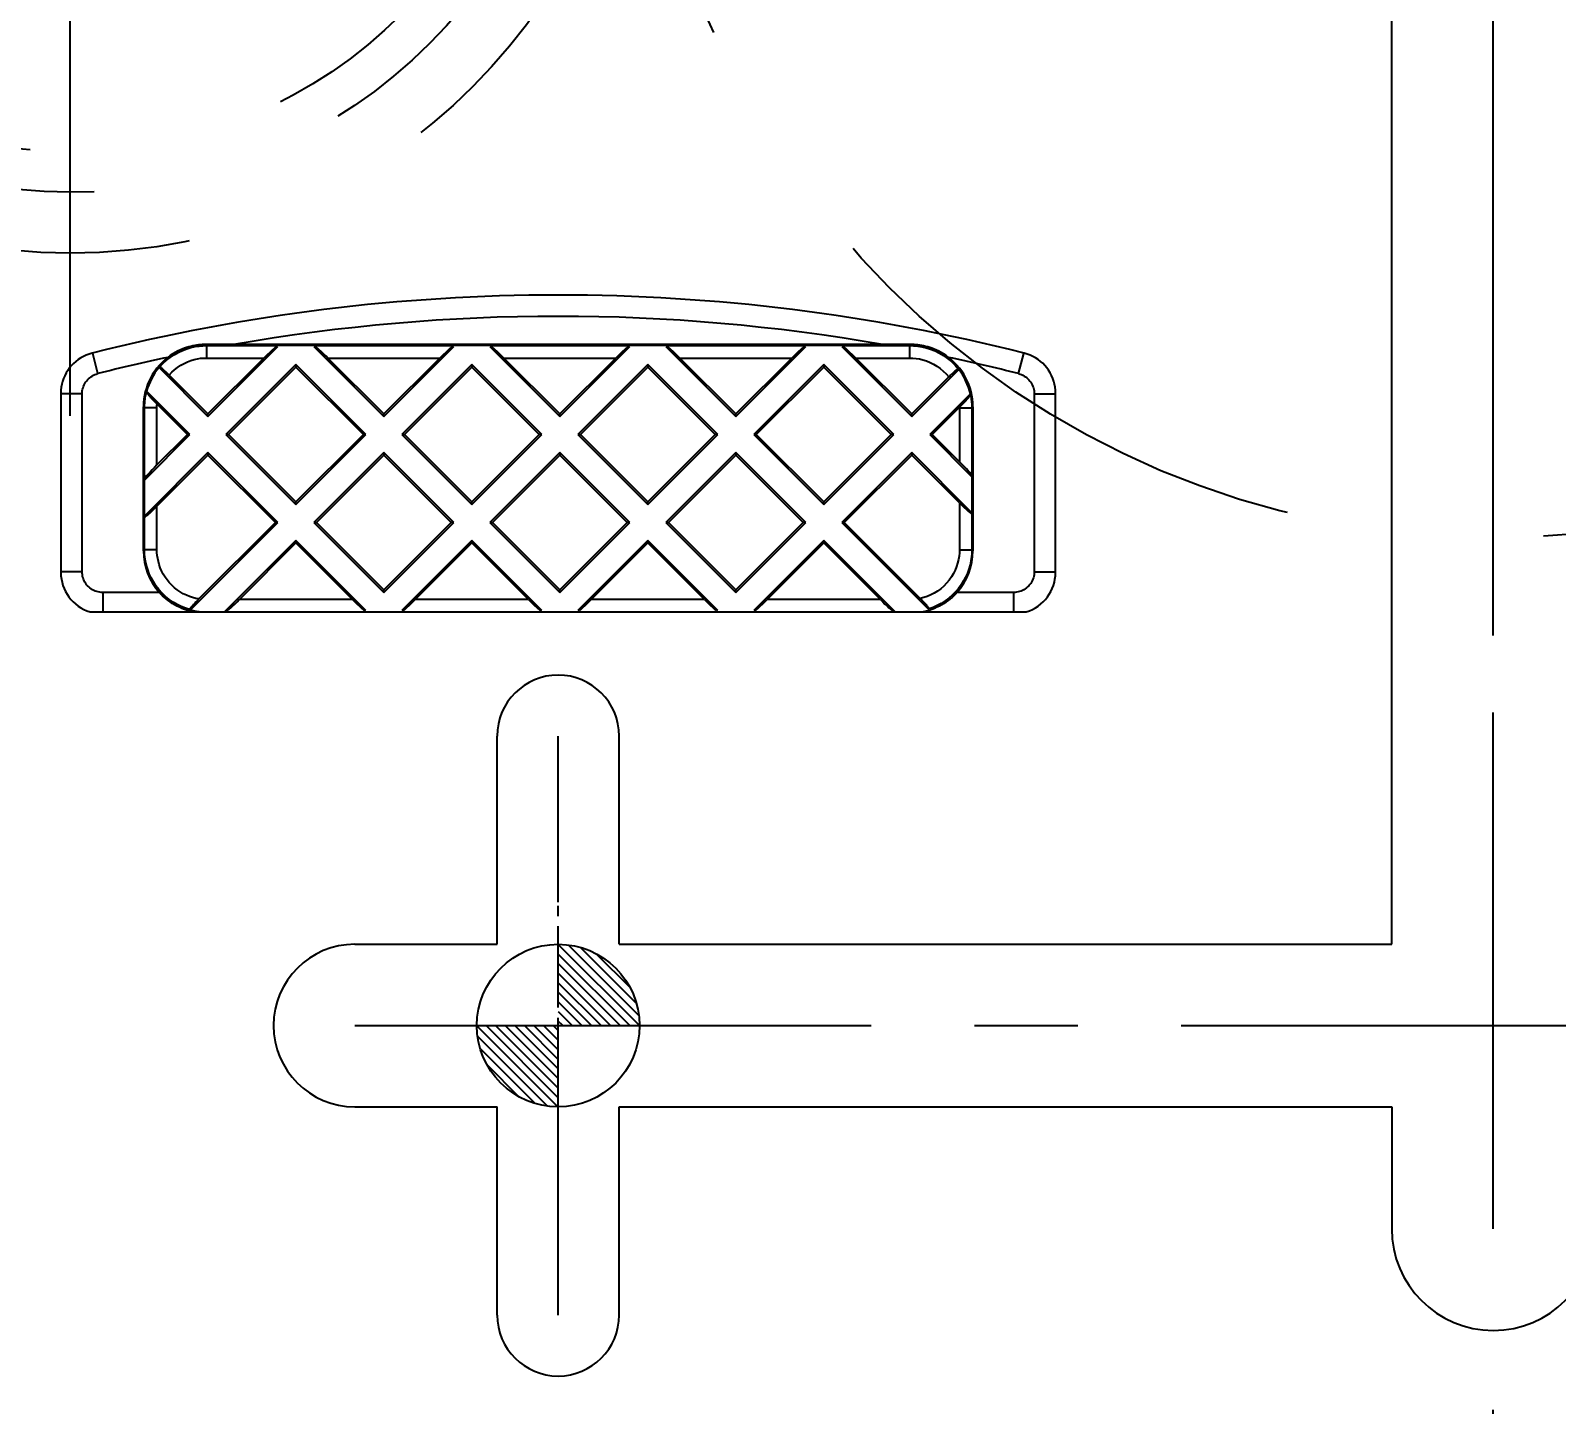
# Model space of a CAD drawing. Header units: inches. Extents: x 139745 to 140613, y -44509 to -43895.
# Drawn here: x 140148.62 to 140186.15, y -44111.6 to -44077.79 of the extents above; entities that cross this region are included whole.
import ezdxf

# ---------------------------------------------------------------- set-up
doc = ezdxf.new("R2010")
doc.units = ezdxf.units.IN
doc.header["$LTSCALE"] = 2
doc.header["$MEASUREMENT"] = 0
for name, pattern in [('CENTER', [50.8, 31.75, -6.35, 6.35, -6.35]), ('CENTER2', [1.125, 0.75, -0.125, 0.125, -0.125]), ('HIDDEN', [9.525, 6.35, -3.175])]:
    doc.linetypes.add(name, pattern=pattern)
doc.layers.get('0').update_dxf_attribs({"linetype": 'CONTINUOUS'})
for name, color, linetype in [('CAV-COR', 1, 'CONTINUOUS'), ('PIN', 4, 'CONTINUOUS'), ('Ru', 8, 'CONTINUOUS'), ('SP', 3, 'CONTINUOUS')]:
    doc.layers.add(name, color=color, linetype=linetype)
doc.layers.add('dim', color=3, linetype='CONTINUOUS', lineweight=15)
doc.styles.get("Standard").update_dxf_attribs({"font": 'txt.shx', "width": 0.67})

# ---------------------------------------------------------------- blocks, each defined once
blk = doc.blocks.new('20160905.191121')
at = {"color": 8, "linetype": 'HIDDEN'}
blk.add_circle((0, 0), 14, dxfattribs=at)
at = {"layer": 'SP', "linetype": 'CENTER', "ltscale": 0.25}
for p, q in [((0, -18), (0, 18)), ((-18, 0), (18, 0))]:
    blk.add_line(p, q, dxfattribs=at)
at = {"layer": 'SP', "linetype": 'HIDDEN'}
for radius in [12.5, 11.5]:
    blk.add_circle((0, 0), radius, dxfattribs=at)
at = {"layer": 'dim', "insert": (-3.966, -4.537), "char_height": 3.0475, "attachment_point": 5}
blk.add_mtext('Ø25', dxfattribs=at)
at = {"layer": 'SP'}
for s, p in [('S', (-4.561, 2.519)), ('P', (3.25, -5.343))]:
    blk.add_text(s, height=3.436, dxfattribs=at).set_placement(p)

msp = doc.modelspace()

# ---------------------------------------------------------------- hatches: boundary and pattern name
at = {"layer": 'PIN', "linetype": 'Continuous'}
h = msp.add_hatch(dxfattribs=at)
h.set_pattern_fill('ANSI31', color=155, scale=1.333333, angle=90, style=0)
h.set_pattern_definition([(135, (140344.06835, -44114.93252), (-0.11785113, -0.11785113), [])])
h.paths.add_polyline_path([(140161.595, -44102.275), (140159.595, -44102.275, 0.414214), (140161.595, -44104.275)])
h.paths.add_polyline_path([(140161.595, -44100.275), (140161.595, -44102.275), (140163.595, -44102.275, 0.414214)])

# ---------------------------------------------------------------- linework, layer by layer
at = {"linetype": 'CENTER', "ltscale": 0.5}
msp.add_line((140184.595, -44194.275), (140184.595, -43944.275), dxfattribs=at)
at = {"color": 251, "linetype": 'HIDDEN'}
msp.add_circle((140184.595, -44069.275), 21, dxfattribs=at)
at = {"layer": 'CAV-COR', "linetype": 'ByBlock'}
for p, q in [((140152.95, -44085.546), (140152.925, -44085.521)), ((140170.266, -44085.521), (140152.925, -44085.521)), ((140152.95, -44085.852), (140152.95, -44085.546)), ((140152.95, -44085.546), (140154.653, -44085.546)), ((140152.981, -44087.293), (140154.703, -44085.571)), ((140154.703, -44085.571), (140154.676, -44085.544)), ((140155.613, -44085.544), (140154.676, -44085.544)), ((140155.613, -44085.544), (140155.586, -44085.571)), ((140155.586, -44085.571), (140157.308, -44087.293)), ((140155.637, -44085.546), (140158.98, -44085.546)), ((140157.308, -44087.293), (140159.03, -44085.571)), ((140159.03, -44085.571), (140159.004, -44085.544)), ((140159.94, -44085.544), (140159.004, -44085.544)), ((140159.94, -44085.544), (140159.914, -44085.571)), ((140159.914, -44085.571), (140161.636, -44087.293)), ((140159.964, -44085.546), (140163.308, -44085.546)), ((140161.636, -44087.293), (140163.358, -44085.571)), ((140163.358, -44085.571), (140163.331, -44085.544)), ((140164.268, -44085.544), (140163.331, -44085.544)), ((140164.268, -44085.544), (140164.241, -44085.571)), ((140164.241, -44085.571), (140165.963, -44087.293)), ((140164.292, -44085.546), (140167.635, -44085.546)), ((140165.963, -44087.293), (140167.685, -44085.571)), ((140167.685, -44085.571), (140167.659, -44085.544)), ((140168.595, -44085.544), (140167.659, -44085.544)), ((140168.595, -44085.544), (140168.569, -44085.571)), ((140168.569, -44085.571), (140170.291, -44087.293)), ((140168.619, -44085.546), (140170.241, -44085.546)), ((140170.241, -44085.546), (140170.266, -44085.521)), ((140170.241, -44085.852), (140170.241, -44085.546)), ((140150.271, -44086.237), (140150.146, -44085.743)), ((140151.778, -44086.089), (140152.981, -44087.293)), ((140152.95, -44085.852), (140154.359, -44085.852)), ((140152.981, -44087.229), (140154.359, -44085.852)), ((140155.145, -44086.012), (140153.423, -44087.734)), ((140153.486, -44087.734), (140155.145, -44086.075)), ((140155.145, -44086.012), (140155.145, -44086.075)), ((140156.867, -44087.734), (140155.145, -44086.012)), ((140156.804, -44087.734), (140155.145, -44086.075)), ((140157.308, -44087.229), (140155.931, -44085.852)), ((140155.931, -44085.852), (140158.686, -44085.852)), ((140157.308, -44087.229), (140158.686, -44085.852)), ((140159.472, -44086.012), (140157.75, -44087.734)), ((140157.813, -44087.734), (140159.472, -44086.075)), ((140161.194, -44087.734), (140159.472, -44086.012)), ((140159.472, -44086.012), (140159.472, -44086.075)), ((140161.131, -44087.734), (140159.472, -44086.075)), ((140161.636, -44087.229), (140160.258, -44085.852)), ((140160.258, -44085.852), (140163.014, -44085.852)), ((140161.636, -44087.229), (140163.014, -44085.852)), ((140163.8, -44086.012), (140162.078, -44087.734)), ((140162.141, -44087.734), (140163.8, -44086.075)), ((140163.8, -44086.012), (140163.8, -44086.075)), ((140165.522, -44087.734), (140163.8, -44086.012)), ((140165.459, -44087.734), (140163.8, -44086.075)), ((140165.963, -44087.229), (140164.586, -44085.852)), ((140164.586, -44085.852), (140167.341, -44085.852)), ((140165.963, -44087.229), (140167.341, -44085.852)), ((140168.127, -44086.012), (140166.405, -44087.734)), ((140166.468, -44087.734), (140168.127, -44086.075)), ((140169.849, -44087.734), (140168.127, -44086.012)), ((140168.127, -44086.012), (140168.127, -44086.075)), ((140169.786, -44087.734), (140168.127, -44086.075)), ((140170.291, -44087.229), (140168.913, -44085.852)), ((140168.913, -44085.852), (140170.241, -44085.852)), ((140172.92, -44086.237), (140173.045, -44085.743)), ((140152.026, -44086.274), (140152.981, -44087.229)), ((140170.291, -44087.293), (140171.449, -44086.134)), ((140170.291, -44087.229), (140171.202, -44086.318)), ((140149.363, -44086.721), (140149.363, -44091.124)), ((140149.376, -44086.732), (140149.363, -44086.721)), ((140149.886, -44086.732), (140149.376, -44086.732)), ((140149.886, -44091.111), (140149.886, -44086.732)), ((140151.47, -44086.691), (140151.473, -44086.668)), ((140152.539, -44087.734), (140151.473, -44086.668)), ((140171.734, -44086.733), (140170.733, -44087.734)), ((140173.305, -44086.732), (140173.305, -44091.111)), ((140173.305, -44086.732), (140173.815, -44086.732)), ((140173.815, -44086.732), (140173.828, -44086.721)), ((140173.828, -44091.124), (140173.828, -44086.721)), ((140151.395, -44090.596), (140151.395, -44087.051)), ((140151.42, -44087.076), (140151.395, -44087.051)), ((140151.42, -44088.828), (140151.42, -44087.076)), ((140151.726, -44087.076), (140151.42, -44087.076)), ((140171.483, -44087.048), (140170.796, -44087.734)), ((140171.465, -44087.066), (140171.465, -44088.403)), ((140171.465, -44087.076), (140171.77, -44087.076)), ((140171.483, -44087.048), (140171.518, -44087.012)), ((140171.518, -44087.012), (140171.551, -44086.978)), ((140171.77, -44087.076), (140171.795, -44087.051)), ((140171.77, -44087.076), (140171.77, -44088.747)), ((140171.795, -44087.051), (140171.795, -44090.596)), ((140152.981, -44087.293), (140152.981, -44087.229)), ((140157.308, -44087.293), (140157.308, -44087.229)), ((140161.636, -44087.293), (140161.636, -44087.229)), ((140165.963, -44087.293), (140165.963, -44087.229)), ((140170.291, -44087.293), (140170.291, -44087.229)), ((140151.419, -44088.855), (140152.539, -44087.734)), ((140151.726, -44088.484), (140152.476, -44087.734)), ((140152.539, -44087.734), (140152.476, -44087.734)), ((140153.423, -44087.734), (140155.145, -44089.456)), ((140153.423, -44087.734), (140153.486, -44087.734)), ((140153.486, -44087.734), (140155.145, -44089.393)), ((140155.145, -44089.393), (140156.804, -44087.734)), ((140155.145, -44089.456), (140156.867, -44087.734)), ((140156.867, -44087.734), (140156.804, -44087.734)), ((140157.75, -44087.734), (140159.472, -44089.456)), ((140157.75, -44087.734), (140157.813, -44087.734)), ((140159.472, -44089.393), (140157.813, -44087.734)), ((140159.472, -44089.393), (140161.131, -44087.734)), ((140159.472, -44089.456), (140161.194, -44087.734)), ((140161.194, -44087.734), (140161.131, -44087.734)), ((140162.078, -44087.734), (140163.8, -44089.456)), ((140162.078, -44087.734), (140162.141, -44087.734)), ((140163.8, -44089.393), (140162.141, -44087.734)), ((140163.8, -44089.393), (140165.459, -44087.734)), ((140163.8, -44089.456), (140165.522, -44087.734)), ((140165.522, -44087.734), (140165.459, -44087.734)), ((140166.405, -44087.734), (140168.127, -44089.456)), ((140166.405, -44087.734), (140166.468, -44087.734)), ((140168.127, -44089.393), (140166.468, -44087.734)), ((140168.127, -44089.393), (140169.786, -44087.734)), ((140168.127, -44089.456), (140169.849, -44087.734)), ((140169.849, -44087.734), (140169.786, -44087.734)), ((140170.733, -44087.734), (140171.772, -44088.774)), ((140170.733, -44087.734), (140170.796, -44087.734)), ((140171.465, -44088.403), (140170.796, -44087.734)), ((140152.981, -44088.176), (140151.419, -44089.739)), ((140151.726, -44089.494), (140152.981, -44088.239)), ((140152.981, -44088.176), (140152.981, -44088.239)), ((140154.703, -44089.898), (140152.981, -44088.176)), ((140152.981, -44088.239), (140154.64, -44089.898)), ((140157.308, -44088.176), (140155.586, -44089.898)), ((140155.65, -44089.898), (140157.308, -44088.239)), ((140157.308, -44088.176), (140157.308, -44088.239)), ((140159.03, -44089.898), (140157.308, -44088.176)), ((140158.967, -44089.898), (140157.308, -44088.239)), ((140161.636, -44088.176), (140159.914, -44089.898)), ((140159.977, -44089.898), (140161.636, -44088.239)), ((140163.358, -44089.898), (140161.636, -44088.176)), ((140161.636, -44088.176), (140161.636, -44088.239)), ((140163.295, -44089.898), (140161.636, -44088.239)), ((140165.963, -44088.176), (140164.241, -44089.898)), ((140164.305, -44089.898), (140165.963, -44088.239)), ((140167.685, -44089.898), (140165.963, -44088.176)), ((140165.963, -44088.176), (140165.963, -44088.239)), ((140167.622, -44089.898), (140165.963, -44088.239)), ((140170.291, -44088.176), (140168.569, -44089.898)), ((140170.291, -44088.239), (140168.632, -44089.898)), ((140171.772, -44089.658), (140170.291, -44088.176)), ((140170.291, -44088.176), (140170.291, -44088.239)), ((140171.465, -44089.413), (140170.291, -44088.239)), ((140151.42, -44088.828), (140151.419, -44088.855)), ((140151.419, -44089.739), (140151.419, -44088.855)), ((140171.77, -44088.747), (140171.772, -44088.774)), ((140171.772, -44088.774), (140171.772, -44089.658)), ((140155.145, -44089.456), (140155.145, -44089.393)), ((140159.472, -44089.456), (140159.472, -44089.393)), ((140163.8, -44089.456), (140163.8, -44089.393)), ((140168.127, -44089.456), (140168.127, -44089.393)), ((140171.465, -44089.413), (140171.465, -44090.571)), ((140151.42, -44089.762), (140151.419, -44089.739)), ((140151.42, -44090.571), (140151.42, -44089.762)), ((140151.726, -44090.571), (140151.726, -44089.494)), ((140171.77, -44089.681), (140171.772, -44089.658)), ((140171.77, -44089.681), (140171.77, -44090.571)), ((140152.551, -44092.05), (140154.703, -44089.898)), ((140152.758, -44091.78), (140154.64, -44089.898)), ((140154.703, -44089.898), (140154.64, -44089.898)), ((140155.586, -44089.898), (140157.308, -44091.62)), ((140155.586, -44089.898), (140155.65, -44089.898)), ((140155.65, -44089.898), (140157.308, -44091.557)), ((140157.308, -44091.557), (140158.967, -44089.898)), ((140157.308, -44091.62), (140159.03, -44089.898)), ((140159.03, -44089.898), (140158.967, -44089.898)), ((140159.914, -44089.898), (140161.636, -44091.62)), ((140159.914, -44089.898), (140159.977, -44089.898)), ((140161.636, -44091.557), (140159.977, -44089.898)), ((140161.636, -44091.557), (140163.295, -44089.898)), ((140161.636, -44091.62), (140163.358, -44089.898)), ((140163.358, -44089.898), (140163.295, -44089.898)), ((140164.241, -44089.898), (140165.963, -44091.62)), ((140164.241, -44089.898), (140164.305, -44089.898)), ((140165.963, -44091.557), (140164.305, -44089.898)), ((140165.963, -44091.557), (140167.622, -44089.898)), ((140165.963, -44091.62), (140167.685, -44089.898)), ((140167.685, -44089.898), (140167.622, -44089.898)), ((140168.569, -44089.898), (140170.703, -44092.032)), ((140168.569, -44089.898), (140168.632, -44089.898)), ((140151.42, -44090.571), (140151.395, -44090.596)), ((140151.726, -44090.571), (140151.42, -44090.571)), ((140155.145, -44090.34), (140153.386, -44092.098)), ((140153.753, -44091.795), (140155.145, -44090.403)), ((140155.145, -44090.34), (140155.145, -44090.403)), ((140156.867, -44092.062), (140155.145, -44090.34)), ((140155.145, -44090.403), (140156.537, -44091.795)), ((140159.472, -44090.34), (140157.75, -44092.062)), ((140158.08, -44091.795), (140159.472, -44090.403)), ((140161.194, -44092.062), (140159.472, -44090.34)), ((140159.472, -44090.34), (140159.472, -44090.403)), ((140160.864, -44091.795), (140159.472, -44090.403)), ((140163.8, -44090.34), (140162.078, -44092.062)), ((140162.408, -44091.795), (140163.8, -44090.403)), ((140165.522, -44092.062), (140163.8, -44090.34)), ((140163.8, -44090.34), (140163.8, -44090.403)), ((140165.192, -44091.795), (140163.8, -44090.403)), ((140168.127, -44090.34), (140166.405, -44092.062)), ((140168.127, -44090.403), (140166.735, -44091.795)), ((140169.886, -44092.098), (140168.127, -44090.34)), ((140168.127, -44090.34), (140168.127, -44090.403)), ((140169.519, -44091.795), (140168.127, -44090.403)), ((140171.465, -44090.571), (140171.77, -44090.571)), ((140171.77, -44090.571), (140171.795, -44090.596)), ((140149.376, -44091.111), (140149.363, -44091.124)), ((140149.886, -44091.111), (140149.376, -44091.111)), ((140173.305, -44091.111), (140173.815, -44091.111)), ((140173.815, -44091.111), (140173.828, -44091.124)), ((140150.396, -44091.621), (140150.396, -44092.098)), ((140151.789, -44091.621), (140150.396, -44091.621)), ((140157.308, -44091.62), (140157.308, -44091.557)), ((140161.636, -44091.62), (140161.636, -44091.557)), ((140165.963, -44091.62), (140165.963, -44091.557)), ((140172.795, -44091.621), (140171.402, -44091.621)), ((140172.795, -44091.621), (140172.795, -44092.098)), ((140152.758, -44091.78), (140152.728, -44091.81)), ((140156.537, -44091.795), (140153.753, -44091.795)), ((140156.83, -44092.098), (140156.867, -44092.062)), ((140157.75, -44092.062), (140157.787, -44092.098)), ((140160.864, -44091.795), (140158.08, -44091.795)), ((140161.158, -44092.098), (140161.194, -44092.062)), ((140162.078, -44092.062), (140162.114, -44092.098)), ((140165.192, -44091.795), (140162.408, -44091.795)), ((140165.485, -44092.098), (140165.522, -44092.062)), ((140166.405, -44092.062), (140166.442, -44092.098)), ((140169.519, -44091.795), (140166.735, -44091.795)), ((140150.082, -44092.098), (140173.109, -44092.098))]:
    msp.add_line(p, q, dxfattribs=at)
for points in [[(140151.791, -44086.077), (140151.873, -44085.99), (140151.96, -44085.909), (140152.053, -44085.837), (140152.15, -44085.772), (140152.251, -44085.715), (140152.354, -44085.667), (140152.458, -44085.627), (140152.561, -44085.596), (140152.663, -44085.573), (140152.762, -44085.558), (140152.858, -44085.549), (140152.95, -44085.546)], [(140152.925, -44085.521), (140152.882, -44085.521), (140152.837, -44085.523), (140152.792, -44085.527), (140152.747, -44085.531), (140152.702, -44085.537), (140152.655, -44085.545), (140152.608, -44085.554), (140152.559, -44085.565), (140152.508, -44085.579), (140152.456, -44085.595), (140152.402, -44085.613), (140152.347, -44085.634), (140152.291, -44085.659), (140152.233, -44085.686), (140152.175, -44085.718), (140152.115, -44085.753), (140152.055, -44085.792), (140151.995, -44085.836)], [(140170.241, -44085.546), (140170.337, -44085.549), (140170.438, -44085.559), (140170.541, -44085.576), (140170.648, -44085.601), (140170.756, -44085.636), (140170.864, -44085.679), (140170.97, -44085.731), (140171.074, -44085.793), (140171.174, -44085.864), (140171.267, -44085.942), (140171.355, -44086.028), (140171.436, -44086.122)], [(140171.196, -44085.836), (140171.136, -44085.792), (140171.076, -44085.753), (140171.016, -44085.718), (140170.958, -44085.686), (140170.9, -44085.659), (140170.844, -44085.634), (140170.789, -44085.613), (140170.735, -44085.595), (140170.683, -44085.579), (140170.632, -44085.565), (140170.583, -44085.554), (140170.536, -44085.545), (140170.489, -44085.537), (140170.443, -44085.531), (140170.398, -44085.527), (140170.354, -44085.523), (140170.309, -44085.521), (140170.266, -44085.521)], [(140150.132, -44085.733), (140150.06, -44085.754), (140149.989, -44085.78), (140149.922, -44085.811), (140149.856, -44085.848), (140149.793, -44085.889), (140149.734, -44085.934), (140149.678, -44085.984), (140149.625, -44086.038), (140149.577, -44086.095), (140149.534, -44086.156), (140149.494, -44086.22), (140149.46, -44086.287), (140149.431, -44086.355), (140149.406, -44086.426), (140149.387, -44086.498), (140149.374, -44086.572), (140149.365, -44086.646), (140149.363, -44086.721)], [(140151.995, -44085.836), (140151.922, -44085.896), (140151.853, -44085.96), (140151.788, -44086.027), (140151.728, -44086.099), (140151.672, -44086.174), (140151.62, -44086.252), (140151.574, -44086.333), (140151.533, -44086.416), (140151.497, -44086.502), (140151.466, -44086.591), (140151.441, -44086.682), (140151.421, -44086.773), (140151.407, -44086.865), (140151.398, -44086.958), (140151.395, -44087.051)], [(140152.026, -44086.274), (140152.003, -44086.251), (140151.98, -44086.229), (140151.958, -44086.208), (140151.937, -44086.188), (140151.916, -44086.169), (140151.896, -44086.151), (140151.877, -44086.135), (140151.86, -44086.12), (140151.844, -44086.108), (140151.83, -44086.097), (140151.818, -44086.089), (140151.808, -44086.082), (140151.8, -44086.078), (140151.795, -44086.077), (140151.791, -44086.077)], [(140152.026, -44086.274), (140152.092, -44086.204), (140152.161, -44086.14), (140152.235, -44086.083), (140152.312, -44086.031), (140152.394, -44085.986), (140152.476, -44085.948), (140152.558, -44085.916), (140152.641, -44085.892), (140152.723, -44085.873), (140152.801, -44085.86), (140152.877, -44085.853), (140152.95, -44085.852)], [(140170.241, -44085.852), (140170.319, -44085.853), (140170.399, -44085.861), (140170.482, -44085.876), (140170.567, -44085.897), (140170.655, -44085.924), (140170.742, -44085.959), (140170.828, -44086.002), (140170.912, -44086.053), (140170.992, -44086.109), (140171.066, -44086.173), (140171.136, -44086.242), (140171.202, -44086.318)], [(140171.795, -44087.051), (140171.793, -44086.958), (140171.784, -44086.865), (140171.77, -44086.773), (140171.75, -44086.682), (140171.725, -44086.591), (140171.694, -44086.502), (140171.658, -44086.417), (140171.617, -44086.333), (140171.57, -44086.252), (140171.519, -44086.174), (140171.463, -44086.099), (140171.403, -44086.027), (140171.338, -44085.96), (140171.269, -44085.896), (140171.196, -44085.836)], [(140173.828, -44086.721), (140173.825, -44086.646), (140173.817, -44086.571), (140173.804, -44086.498), (140173.784, -44086.426), (140173.76, -44086.355), (140173.731, -44086.286), (140173.696, -44086.219), (140173.657, -44086.155), (140173.613, -44086.095), (140173.565, -44086.037), (140173.512, -44085.983), (140173.456, -44085.934), (140173.397, -44085.888), (140173.334, -44085.847), (140173.269, -44085.811), (140173.201, -44085.78), (140173.131, -44085.754), (140173.059, -44085.733)], [(140149.886, -44086.732), (140149.887, -44086.694), (140149.891, -44086.657), (140149.898, -44086.621), (140149.908, -44086.584), (140149.92, -44086.549), (140149.935, -44086.514), (140149.952, -44086.481), (140149.972, -44086.449), (140149.993, -44086.419), (140150.018, -44086.39), (140150.044, -44086.363), (140150.072, -44086.338), (140150.102, -44086.315), (140150.133, -44086.295), (140150.166, -44086.277), (140150.2, -44086.261), (140150.235, -44086.248), (140150.271, -44086.237)], [(140171.436, -44086.122), (140171.433, -44086.121), (140171.427, -44086.123), (140171.42, -44086.126), (140171.41, -44086.133), (140171.398, -44086.141), (140171.384, -44086.152), (140171.368, -44086.164), (140171.351, -44086.179), (140171.332, -44086.195), (140171.312, -44086.213), (140171.291, -44086.232), (140171.27, -44086.252), (140171.248, -44086.273), (140171.225, -44086.295), (140171.202, -44086.318)], [(140172.92, -44086.237), (140172.956, -44086.248), (140172.991, -44086.261), (140173.025, -44086.277), (140173.058, -44086.295), (140173.089, -44086.315), (140173.119, -44086.338), (140173.147, -44086.363), (140173.173, -44086.39), (140173.197, -44086.418), (140173.219, -44086.449), (140173.239, -44086.481), (140173.256, -44086.514), (140173.271, -44086.549), (140173.283, -44086.584), (140173.293, -44086.621), (140173.299, -44086.657), (140173.304, -44086.694), (140173.305, -44086.732)], [(140151.42, -44087.076), (140151.421, -44087.035), (140151.423, -44086.994), (140151.425, -44086.952), (140151.429, -44086.91), (140151.435, -44086.867), (140151.441, -44086.824), (140151.449, -44086.78), (140151.459, -44086.735), (140151.47, -44086.691)], [(140151.47, -44086.691), (140151.47, -44086.694), (140151.472, -44086.698), (140151.475, -44086.704), (140151.479, -44086.71), (140151.484, -44086.719), (140151.491, -44086.728), (140151.499, -44086.738), (140151.507, -44086.748), (140151.517, -44086.76), (140151.527, -44086.772), (140151.538, -44086.785), (140151.55, -44086.799), (140151.563, -44086.813), (140151.576, -44086.827), (140151.589, -44086.842), (140151.603, -44086.857), (140151.618, -44086.873)], [(140171.639, -44086.883), (140171.652, -44086.868), (140171.665, -44086.854), (140171.676, -44086.841), (140171.687, -44086.828), (140171.697, -44086.816), (140171.706, -44086.805), (140171.714, -44086.795), (140171.721, -44086.785), (140171.727, -44086.777), (140171.731, -44086.77), (140171.734, -44086.764), (140171.736, -44086.759), (140171.737, -44086.756)], [(140171.737, -44086.756), (140171.744, -44086.793), (140171.751, -44086.83), (140171.756, -44086.866), (140171.761, -44086.902), (140171.764, -44086.938), (140171.767, -44086.973), (140171.769, -44087.008), (140171.77, -44087.042), (140171.77, -44087.076)], [(140151.618, -44086.873), (140151.633, -44086.888), (140151.648, -44086.904), (140151.663, -44086.921), (140151.696, -44086.954)], [(140151.696, -44086.954), (140151.712, -44086.971), (140152.476, -44087.734)], [(140151.726, -44088.484), (140151.726, -44087.066), (140151.727, -44087.057), (140151.727, -44087.047), (140151.727, -44087.037), (140151.727, -44087.027), (140151.728, -44087.018), (140151.728, -44087.008), (140151.729, -44086.998), (140151.73, -44086.988)], [(140171.551, -44086.978), (140171.567, -44086.961), (140171.582, -44086.945), (140171.597, -44086.929), (140171.612, -44086.913), (140171.626, -44086.898), (140171.639, -44086.883)], [(140170.72, -44092.024), (140170.722, -44092.022), (140170.722, -44092.02), (140170.72, -44092.016), (140170.718, -44092.011), (140170.714, -44092.005), (140170.71, -44091.998), (140170.704, -44091.989), (140170.697, -44091.98), (140170.689, -44091.97), (140170.68, -44091.96), (140170.671, -44091.948), (140170.66, -44091.936), (140170.649, -44091.924), (140170.638, -44091.911), (140170.626, -44091.897), (140170.613, -44091.883), (140170.6, -44091.869), (140170.587, -44091.855), (140170.573, -44091.841), (140170.559, -44091.826), (140170.545, -44091.812), (140170.53, -44091.797), (140170.516, -44091.782), (140168.632, -44089.898)], [(140152.532, -44092.043), (140152.428, -44092.009), (140152.325, -44091.967), (140152.223, -44091.917), (140152.124, -44091.859), (140152.028, -44091.792), (140151.938, -44091.718), (140151.853, -44091.637), (140151.774, -44091.55), (140151.703, -44091.457), (140151.64, -44091.361), (140151.585, -44091.261), (140151.538, -44091.159), (140151.499, -44091.057), (140151.469, -44090.954), (140151.447, -44090.854), (140151.432, -44090.756), (140151.423, -44090.662), (140151.42, -44090.571)], [(140152.758, -44091.78), (140152.681, -44091.766), (140152.604, -44091.746), (140152.528, -44091.72), (140152.45, -44091.688), (140152.373, -44091.651), (140152.299, -44091.607), (140152.227, -44091.558), (140152.157, -44091.503), (140152.092, -44091.444), (140152.031, -44091.379), (140151.975, -44091.311), (140151.925, -44091.24), (140151.88, -44091.166), (140151.842, -44091.089), (140151.809, -44091.012), (140151.782, -44090.935), (140151.761, -44090.858), (140151.745, -44090.782), (140151.734, -44090.71), (140151.727, -44090.64), (140151.726, -44090.571)], [(140171.465, -44090.571), (140171.463, -44090.649), (140171.455, -44090.729), (140171.441, -44090.81), (140171.42, -44090.896), (140171.393, -44090.983), (140171.359, -44091.069), (140171.316, -44091.154), (140171.267, -44091.238), (140171.211, -44091.317), (140171.148, -44091.392), (140171.078, -44091.463), (140171.004, -44091.528), (140170.925, -44091.585), (140170.842, -44091.636), (140170.758, -44091.68), (140170.674, -44091.717), (140170.588, -44091.745), (140170.501, -44091.767)], [(140171.77, -44090.571), (140171.768, -44090.66), (140171.76, -44090.752), (140171.746, -44090.846), (140171.724, -44090.944), (140171.696, -44091.043), (140171.66, -44091.142), (140171.616, -44091.241), (140171.565, -44091.338), (140171.505, -44091.432), (140171.439, -44091.522), (140171.365, -44091.608), (140171.286, -44091.689), (140171.2, -44091.763), (140171.11, -44091.83), (140171.016, -44091.89), (140170.919, -44091.942), (140170.821, -44091.987), (140170.72, -44092.024)], [(140150.396, -44091.621), (140150.358, -44091.619), (140150.32, -44091.615), (140150.283, -44091.608), (140150.246, -44091.598), (140150.21, -44091.585), (140150.175, -44091.57), (140150.141, -44091.552), (140150.109, -44091.532), (140150.078, -44091.509), (140150.049, -44091.484), (140150.022, -44091.457), (140149.997, -44091.429), (140149.975, -44091.398), (140149.954, -44091.365), (140149.936, -44091.332), (140149.921, -44091.297), (140149.909, -44091.26), (140149.899, -44091.224), (140149.892, -44091.187), (140149.887, -44091.149), (140149.886, -44091.111)], [(140173.305, -44091.111), (140173.303, -44091.149), (140173.299, -44091.186), (140173.292, -44091.224), (140173.282, -44091.26), (140173.27, -44091.297), (140173.255, -44091.332), (140173.237, -44091.365), (140173.216, -44091.398), (140173.194, -44091.428), (140173.169, -44091.457), (140173.142, -44091.484), (140173.113, -44091.509), (140173.082, -44091.532), (140173.05, -44091.552), (140173.016, -44091.57), (140172.981, -44091.585), (140172.945, -44091.598), (140172.908, -44091.608), (140172.871, -44091.615), (140172.833, -44091.619), (140172.795, -44091.621)], [(140152.619, -44092.098), (140152.545, -44092.081), (140152.475, -44092.061), (140152.407, -44092.038), (140152.342, -44092.013), (140152.279, -44091.985), (140152.219, -44091.955), (140152.161, -44091.923), (140152.105, -44091.889), (140152.052, -44091.853), (140152.002, -44091.817), (140151.954, -44091.779), (140151.909, -44091.74), (140151.867, -44091.701), (140151.826, -44091.661), (140151.789, -44091.621)], [(140171.402, -44091.621), (140171.364, -44091.661), (140171.324, -44091.701), (140171.282, -44091.74), (140171.237, -44091.779), (140171.189, -44091.817), (140171.139, -44091.853), (140171.086, -44091.889), (140171.03, -44091.923), (140170.972, -44091.955), (140170.912, -44091.985), (140170.849, -44092.013), (140170.784, -44092.038), (140170.716, -44092.061), (140170.645, -44092.081), (140170.572, -44092.098)], [(140152.728, -44091.81), (140152.713, -44091.825), (140152.698, -44091.841), (140152.684, -44091.856), (140152.67, -44091.87), (140152.656, -44091.885), (140152.643, -44091.9), (140152.63, -44091.914), (140152.617, -44091.927), (140152.605, -44091.941), (140152.594, -44091.954), (140152.583, -44091.966), (140152.573, -44091.978), (140152.564, -44091.989), (140152.556, -44091.999), (140152.549, -44092.008), (140152.543, -44092.017), (140152.538, -44092.024), (140152.535, -44092.03), (140152.532, -44092.035), (140152.531, -44092.039), (140152.531, -44092.042), (140152.532, -44092.043)]]:
    msp.add_lwpolyline(points, dxfattribs=at)
for radius, start, end in [(46.709, 75.7934, 104.2066), (46.186, 80.0584, 99.9416), (46.186, 101.9973, 104.1935), (46.186, 75.8065, 78.0027)]:
    msp.add_arc((140161.595, -44131.013), radius, start, end, dxfattribs=at)
for centre, major_axis, ratio, start_param, end_param in [((140154.396, -44085.852), (0.308, 0.305), 0.061627, 0.4665, 1.632817), ((140154.959, -44085.852), (0.308, -0.305), 0.061627, 3.088298, 3.484051), ((140155.33, -44085.852), (0.308, 0.305), 0.061627, 5.940727, 6.33648), ((140155.893, -44085.852), (0.308, -0.305), 0.061627, 1.508775, 2.675093), ((140158.724, -44085.852), (0.308, 0.305), 0.061627, 0.4665, 1.632817), ((140159.286, -44085.852), (0.308, -0.305), 0.061627, 3.088298, 3.484051), ((140159.658, -44085.852), (0.308, 0.305), 0.061627, 5.940727, 6.33648), ((140160.221, -44085.852), (0.308, -0.305), 0.061627, 1.508775, 2.675093), ((140163.051, -44085.852), (0.308, 0.305), 0.061627, 0.4665, 1.632817), ((140163.614, -44085.852), (0.308, -0.305), 0.061627, 3.088298, 3.484051), ((140163.985, -44085.852), (0.308, 0.305), 0.061627, 5.940727, 6.33648), ((140164.548, -44085.852), (0.308, -0.305), 0.061627, 1.508775, 2.675093), ((140167.379, -44085.852), (0.308, 0.305), 0.061627, 0.4665, 1.632817), ((140167.941, -44085.852), (0.308, -0.305), 0.061627, 3.088298, 3.484051), ((140168.313, -44085.852), (0.308, 0.305), 0.061627, 5.940727, 6.33648), ((140168.876, -44085.852), (0.308, -0.305), 0.061627, 1.508775, 2.675093), ((140152.949, -44087.074), (1.082, -1.082), 0.999924, 3.227696, 3.658665), ((140152.962, -44087.087), (1.641, -0.058), 0.868538, 2.395442, 2.407361), ((140170.223, -44087.093), (1.641, 0.058), 0.868538, 0.696576, 0.708538), ((140170.242, -44087.074), (-1.082, -1.082), 0.999924, 2.580886, 3.017833), ((140170.323, -44086.993), (0.058, 1.641), 0.868538, 4.888093, 4.902144), ((140151.726, -44088.522), (0.305, 0.308), 0.061627, 1.508775, 3.070845), ((140171.465, -44088.441), (-0.305, 0.308), 0.061627, 3.21234, 4.77441), ((140171.465, -44089.375), (-0.305, 0.308), 0.061627, 1.632817, 3.194887), ((140151.726, -44089.456), (0.305, 0.308), 0.061627, 3.088298, 4.650368), ((140152.925, -44090.596), (1.082, 1.082), 0.999924, 2.356233, 3.089794), ((140170.265, -44090.596), (-1.082, 1.082), 0.999924, 3.193392, 3.926953), ((140150.383, -44091.124), (-0.721, -0.721), 0.999924, 5.497825, 6.769081), ((140172.808, -44091.124), (0.721, -0.721), 0.999924, 5.797289, 7.068545), ((140152.949, -44090.573), (1.082, 1.082), 0.999924, 3.663949, 3.85066), ((140153.715, -44091.795), (0.308, 0.305), 0.061627, 3.335533, 4.77441), ((140156.575, -44091.795), (0.308, -0.305), 0.061627, 4.650368, 5.708943), ((140158.042, -44091.795), (0.308, 0.305), 0.061627, 3.715835, 4.77441), ((140160.902, -44091.795), (0.308, -0.305), 0.061627, 4.650368, 5.708943), ((140162.37, -44091.795), (0.308, 0.305), 0.061627, 3.715835, 4.77441), ((140165.23, -44091.795), (0.308, -0.305), 0.061627, 4.650368, 5.708943), ((140166.697, -44091.795), (0.308, 0.305), 0.061627, 3.715835, 4.77441), ((140169.557, -44091.795), (0.308, -0.305), 0.061627, 4.650368, 6.089245)]:
    msp.add_ellipse(centre, major_axis=major_axis, ratio=ratio, start_param=start_param, end_param=end_param, dxfattribs=at)
at = {"layer": 'PIN', "color": 155, "linetype": 'CENTER2'}
for p, q in [((140161.595, -44105.831), (140161.595, -44098.719)), ((140158.04, -44102.275), (140165.151, -44102.275))]:
    msp.add_line(p, q, dxfattribs=at)
at = {"layer": 'PIN', "color": 155, "linetype": 'Continuous'}
msp.add_circle((140161.595, -44102.275), 2, dxfattribs=at)
at = {"layer": 'Ru', "linetype": 'CENTER', "ltscale": 0.2}
for p, q in [((140184.595, -44107.275), (140184.595, -44031.275)), ((140156.595, -44102.275), (140212.595, -44102.275))]:
    msp.add_line(p, q, dxfattribs=at)
at = {"layer": 'Ru', "linetype": 'Continuous'}
for p, q in [((140182.095, -44100.275), (140182.095, -44038.275)), ((140160.095, -44100.275), (140160.095, -44095.153)), ((140163.095, -44100.275), (140163.095, -44095.153)), ((140156.595, -44100.275), (140160.095, -44100.275)), ((140163.095, -44100.275), (140182.095, -44100.275)), ((140156.595, -44104.275), (140160.095, -44104.275)), ((140160.095, -44109.397), (140160.095, -44104.275)), ((140163.095, -44109.397), (140163.095, -44104.275)), ((140163.095, -44104.275), (140182.095, -44104.275)), ((140182.095, -44104.275), (140182.095, -44107.275))]:
    msp.add_line(p, q, dxfattribs=at)
at = {"layer": 'Ru', "linetype": 'CENTER', "ltscale": 0.1}
msp.add_line((140161.595, -44109.397), (140161.595, -44095.153), dxfattribs=at)
at = {"layer": 'Ru', "linetype": 'Continuous'}
for centre, radius, start, end in [((140161.595, -44095.153), 1.5, 0, 180), ((140156.595, -44102.275), 2, 90, 270), ((140184.595, -44107.275), 2.5, 180, 0), ((140161.595, -44109.397), 1.5, 180, 0)]:
    msp.add_arc(centre, radius, start, end, dxfattribs=at)

# ---------------------------------------------------------------- block references
at = {"layer": 'SP', "linetype": 'ByBlock'}
msp.add_blockref('20160905.191121', (140149.595, -44069.275), dxfattribs=at)

doc.saveas('drawing.dxf')
